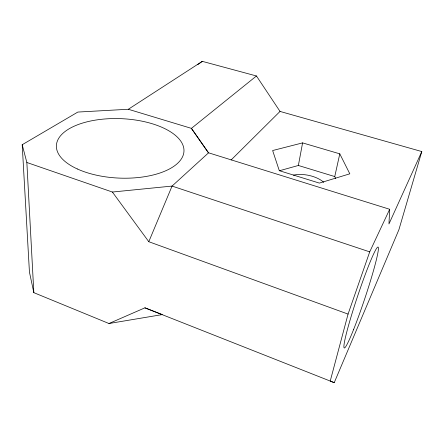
<?xml version="1.0" encoding="UTF-8"?>
<svg xmlns="http://www.w3.org/2000/svg" width="444" height="444" viewBox="0 0 444 444"><rect width="100%" height="100%" fill="white"/><g stroke="black" fill="none" stroke-linecap="round" stroke-linejoin="round"><path stroke-width="0.67" d="M128.327 109.268L191.414 128.372L208.569 152.814L389.682 209.279L388.955 223.959L421.8 151.559L280.031 111.427L256.46 75.974L202.309 61.355L128.327 109.268L77.844 112.06L22.2 144.727L29.437 272.072L33.833 292.657L108.963 323.521L162.238 314.602L144.927 307.831L108.963 323.521M279.365 170.768L298.368 165.473L302.592 142.89L339.793 153.84L349.811 173.82L319.369 183.095L279.304 170.679L272.633 150.538L302.592 142.89M335.625 178.449L334.754 176.568L339.793 153.84M389.682 209.279L369.713 251.87L348.068 314.091L330.208 381.135L334.238 382.645L398.89 229.742L421.8 151.559M348.068 314.091L148.79 241.708L172.067 186.075L208.569 152.814M231.096 160.001L280.031 111.427M256.46 75.974L191.414 128.372L208.386 152.797M197.824 64.574L202.309 61.355M22.2 144.727L26.856 162.487L112.388 192.036L172.067 186.075L369.713 251.87M298.368 165.473L334.754 176.568M144.927 307.831L334.238 382.645M112.388 192.036L148.79 241.708M26.856 162.487L33.833 292.657M293.395 175.147A21.484 10.545 10.9 0 1 323.765 182.34M353.679 329.315A53.191 3.791 -71.5 0 0 378.377 247.752A53.191 3.791 -71.5 0 0 351.382 315.684A53.191 3.791 -71.5 0 0 353.679 329.315M77.334 168.964A63.847 29.731 2.5 0 0 182.534 156.815A63.847 29.731 2.5 0 0 100.633 119.392A63.847 29.731 2.5 0 0 77.334 168.964"/></g></svg>
